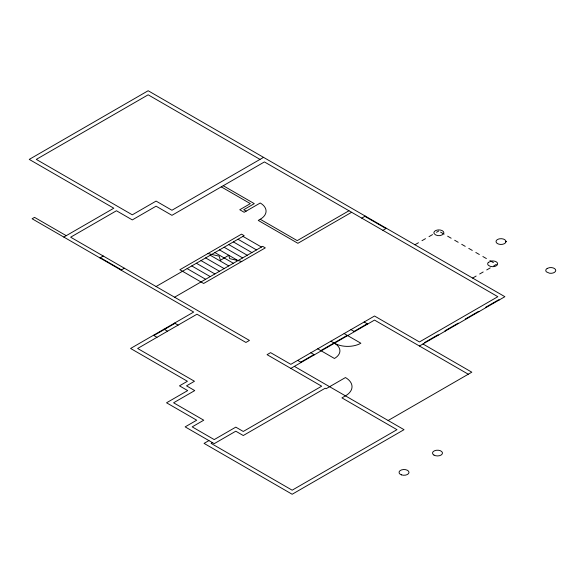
<?xml version="1.0" encoding="UTF-8"?>
<svg xmlns="http://www.w3.org/2000/svg" width="585" height="585" viewBox="0 0 585 585"><rect width="100%" height="100%" fill="white"/><g stroke="black" fill="none" stroke-linecap="round" stroke-linejoin="round"><path stroke-width="0.88" d="M63.816 237.071L113.804 208.216L29.25 159.398L148.159 90.741L504.877 296.697L419.445 346.02M263.542 157.358L171.939 210.249L156.085 201.094L132.305 214.827L36.299 159.398L148.159 94.814L260.018 159.398M99.933 257.926L103.238 256.011M121.066 270.131L124.371 268.222M348.982 210.754L297.231 240.632L260.237 219.273L258.256 220.421L297.889 243.302L351.622 212.282M156.078 286.526L244.164 235.675L241.525 234.146L179.866 269.743L203.646 283.476L265.305 247.879L262.658 246.351L174.579 297.209L70.646 237.196L116.452 210.754L132.305 219.909L156.085 206.176L171.939 215.331L264.42 161.935L497.835 296.697L419.445 341.954L374.524 316.017L290.84 364.331L270.577 352.638L267.067 354.664L321.67 386.202L243.272 431.459L235.792 427.138L214.22 439.591L192.194 426.874L203.755 420.205L173.591 402.787L194.732 390.583L186.527 385.844L194.454 381.266L137.643 348.47L196.984 314.211L245.927 342.459L249.444 340.433L174.579 297.209M153.884 335.534L175.025 323.329M361.749 218.132L365.274 216.092M382.89 230.336L386.414 228.296M414.926 244.764L418.45 242.731M421.975 240.691L425.5 238.658M429.017 236.625L432.542 234.592M436.505 232.303L438.706 231.031M505.915 241.876L506.427 241.576M300.756 362.166L313.969 354.539M320.792 350.598L347.219 335.344M354.042 331.402L367.256 323.776M290.847 368.396L374.524 320.09L468.285 374.217M472.622 278.072L476.146 276.04M479.663 273.999L483.188 271.966M486.713 269.934L490.237 267.901M493.762 265.868L496.402 264.34M208.903 440.593L204.063 443.386L292.164 494.259L404.03 429.675L294.365 366.364M212.428 442.626L211.105 443.386L292.164 490.186L396.981 429.675L341.933 397.888L345.457 395.855A22.42 12.943 0 0 0 345.457 377.552L326.079 388.74L325.194 388.228L243.272 435.525L235.792 431.203L214.22 443.657L185.152 426.874L196.714 420.205L166.542 402.787L187.683 390.583L179.478 385.844L187.405 381.266L130.594 348.47L193.679 312.046L32.109 218.768L34.537 217.364L66.244 235.675M388.133 420.498L471.81 372.184L422.962 343.987M207.931 253.539L219.185 256.179L220.421 260.325L228.742 255.243L229.656 258.628L241.766 261.466M440.578 232.113L444.103 234.146M447.627 236.179L451.152 238.212M454.677 240.252L458.194 242.285M461.719 244.318L465.243 246.351M468.768 248.384L472.292 250.417M475.81 252.457L479.334 254.49M482.859 256.522L486.384 258.555M489.908 260.588L493.426 262.621M364.835 216.348L385.968 228.552M499.151 300.003L498.712 299.747L485.499 307.374L485.945 307.63M478.896 311.695L478.457 311.439L465.243 319.074L465.682 319.322M223.243 185.708L254.292 203.638L243.726 209.737L246.146 211.134M458.64 323.395L458.194 323.139L444.988 330.766L445.426 331.022M221.262 186.856L250.329 203.638L239.762 209.737L244.164 212.282L260.237 203.002A19.927 11.51 0 0 1 260.237 219.273M438.377 335.088L437.938 334.832L424.725 342.459L425.163 342.715M242.958 236.369L261.458 247.045M238 239.236L256.493 249.912M233.371 241.905L251.872 252.581M364.17 321.991L367.694 324.031M228.75 244.574L247.243 255.25M224.128 247.243L242.621 257.919M219.499 249.912L238 260.588M350.963 329.626L354.481 331.658M214.878 252.581L233.371 263.257M210.256 255.25L228.75 265.926M344.134 333.56L360.872 343.227A18.683 10.786 0 0 1 334.445 343.227L330.92 341.194M205.627 257.919L224.128 268.603M201.006 260.588L219.499 271.272M196.377 263.257L214.878 273.941M191.756 265.926L210.256 276.61M187.134 268.603L205.627 279.279M317.714 348.821L334.445 358.481A18.683 10.786 0 0 0 334.445 343.227M310.884 352.762L314.408 354.795M297.67 360.389L301.195 362.422M100.349 257.678L121.49 269.882M174.579 323.074L178.103 325.106M164.012 329.18L167.537 331.212M153.445 335.278L156.963 337.311M505.981 241.568L505.316 243.009A4.98 2.874 0 0 1 497.477 243.601A4.98 2.874 0 0 1 498.508 239.082L499.714 238.79A4.98 2.874 0 0 1 505.981 241.568M443.671 233.525C441.551 236.428 436.161 236.428 434.048 233.525A4.98 2.874 0 0 1 438.86 229.905A4.98 2.874 0 0 1 443.671 233.525M488.358 262.387L487.861 263.082A4.98 2.874 0 0 0 488.358 265.268L490.186 266.321L492.672 266.702A4.98 2.874 0 0 0 497.616 263.455A4.98 2.874 0 0 0 491.385 261.049L488.358 262.387M547.246 268.405L546.456 268.998A4.98 2.874 0 0 0 546.448 271.871L549.476 273.217A4.98 2.874 0 0 0 555.75 270.438A4.98 2.874 0 0 0 549.476 267.659L547.246 268.405M433.975 455.101A4.98 2.874 0 0 0 442.311 453.814A4.98 2.874 0 0 0 436.205 450.289A4.98 2.874 0 0 0 433.975 455.101M401.537 474.881A4.98 2.874 0 0 0 409.01 472.387A4.98 2.874 0 0 0 401.537 469.901A4.98 2.874 0 0 0 401.537 474.881"/></g></svg>
